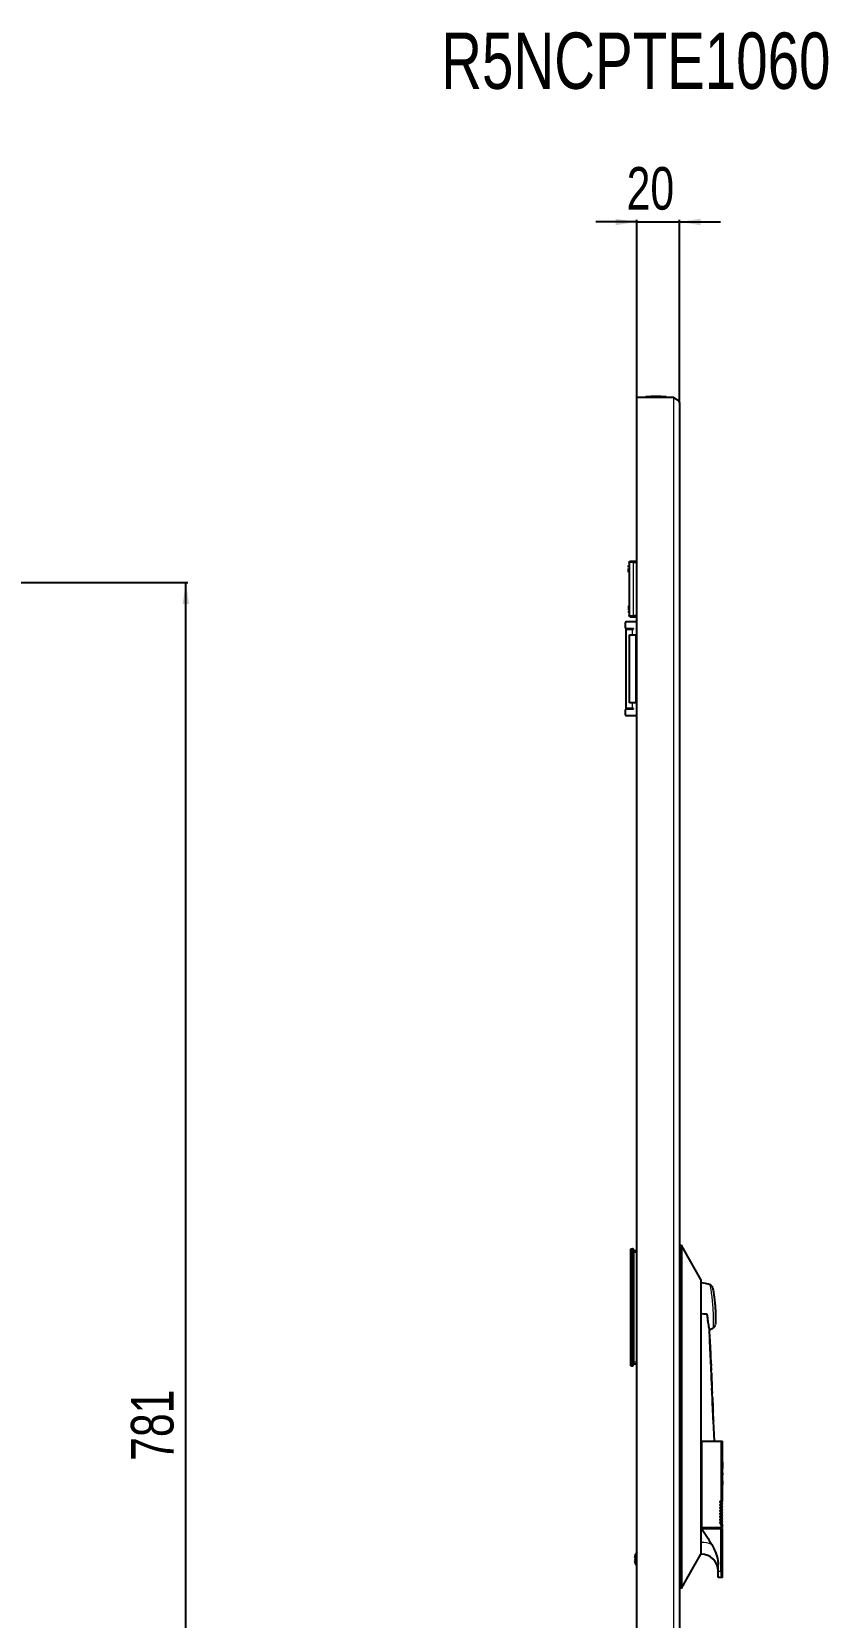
# Model space of a CAD drawing. Header units: millimetres. Extents: x -428 to 1583, y -501 to 869.
# Drawn here: x 292 to 666, y 124 to 869 of the extents above; entities that cross this region are included whole.
import ezdxf

# ---------------------------------------------------------------- set-up
doc = ezdxf.new("R2010")
doc.units = ezdxf.units.MM
doc.layers.add('FORMAT', color=7, linetype='Continuous')
doc.styles.add('SLDTEXTSTYLE0', font='TXT', dxfattribs={"width": 0.75})
doc.dimstyles.new('SLDDIMSTYLE0', dxfattribs={"dimtxt": 20, "dimasz": 10, "dimexe": 0, "dimexo": 0.0625, "dimgap": 5, "dimtad": 2, "dimdec": 1, "dimrnd": 1e-09, "dimzin": 12, "dimdsep": 46, "dimtxsty": 'SLDTEXTSTYLE0', "dimsah": 1, "dimcen": 0.09, "dimadec": 0, "dimazin": 3, "dimtfac": 1, "dimtofl": 0, "dimtmove": 0, "dimatfit": 3, "dimfxl": 0, "dimfrac": 2, "dimtolj": 1, "dimtzin": 12, "dimarcsym": 0})
doc.dimstyles.new('SLDDIMSTYLE1', dxfattribs={"dimtxt": 20, "dimasz": 10, "dimexe": 0, "dimexo": 0.0625, "dimgap": 5, "dimtad": 2, "dimdec": 1, "dimrnd": 1e-09, "dimzin": 12, "dimdsep": 46, "dimtxsty": 'SLDTEXTSTYLE0', "dimsah": 1, "dimcen": 0.09, "dimadec": 0, "dimazin": 3, "dimtfac": 1, "dimtmove": 0, "dimatfit": 0, "dimfxl": 0, "dimfrac": 2, "dimtolj": 1, "dimtzin": 12, "dimarcsym": 0})

# ---------------------------------------------------------------- blocks, each defined once
blk = doc.blocks.new('_D_3')
at = {"layer": 'FORMAT'}
for p, q in [((190.36, 610.39), (365.36, 610.39)), ((364.36, -170.61), (364.36, 610.39)), ((190.36, -170.61), (365.36, -170.61))]:
    blk.add_line(p, q, dxfattribs=at)
for points in [[(364.36, 610.39), (362.82, 600.39), (365.9, 600.39)], [(364.36, -170.61), (365.9, -160.61), (362.82, -160.61)]]:
    blk.add_solid(points, dxfattribs=at)
at = {"layer": 'FORMAT', "insert": (338.58, 197.72), "char_height": 20, "attachment_point": 1, "rotation": 90, "style": 'SLDTEXTSTYLE0'}
blk.add_mtext('781', dxfattribs=at)
blk = doc.blocks.new('_D_5')
at = {"layer": 'FORMAT'}
for p, q in [((576.26, 779.89), (557.02, 779.89)), ((576.26, 697.4), (576.26, 780.89)), ((576.26, 779.89), (596.26, 779.89)), ((596.26, 694.8), (596.26, 780.89)), ((596.26, 779.89), (615.49, 779.89))]:
    blk.add_line(p, q, dxfattribs=at)
for points in [[(576.26, 779.89), (566.26, 781.43), (566.26, 778.35)], [(596.26, 779.89), (606.26, 778.35), (606.26, 781.43)]]:
    blk.add_solid(points, dxfattribs=at)
at = {"layer": 'FORMAT', "insert": (571.48, 805.67), "char_height": 20, "attachment_point": 1, "style": 'SLDTEXTSTYLE0'}
blk.add_mtext('20', dxfattribs=at)

msp = doc.modelspace()

# ---------------------------------------------------------------- linework, layer by layer
at = {"color": 7, "linetype": 'Continuous', "lineweight": 25}
for p, q in [((576.26, -257.61), (576.26, 697.39)), ((593.66, 697.39), (576.26, 697.39)), ((596.26, 694.79), (596.26, 295.89)), ((572.66, 619.89), (572.66, 594.89)), ((576.26, 620.39), (574.66, 620.39)), ((570.71, 591.39), (570.71, 589.39)), ((576.26, 591.89), (571.21, 591.89)), ((571.21, 588.89), (574.71, 588.89)), ((571.21, 588.89), (571.21, 588.59)), ((573.71, 588.89), (573.71, 588.59)), ((574.66, 594.39), (576.26, 594.39)), ((574.71, 588.59), (574.71, 588.89)), ((571.21, 551.19), (571.21, 588.59)), ((571.21, 588.59), (574.21, 588.59)), ((572.76, 553.89), (572.76, 585.89)), ((572.76, 585.89), (575.76, 585.89)), ((574.21, 588.59), (574.71, 588.59)), ((576.26, 585.89), (575.76, 585.89)), ((575.76, 553.89), (572.76, 553.89)), ((575.76, 553.89), (576.26, 553.89)), ((570.71, 550.39), (570.71, 548.39)), ((574.21, 551.19), (571.21, 551.19)), ((571.21, 551.19), (571.21, 550.89)), ((574.71, 550.89), (571.21, 550.89)), ((571.21, 547.89), (576.26, 547.89)), ((573.71, 551.19), (573.71, 550.89)), ((574.71, 551.19), (574.21, 551.19)), ((574.71, 550.89), (574.71, 551.19)), ((597.26, 298.89), (596.26, 298.89)), ((573.36, 297.39), (574.26, 297.39)), ((573.36, 295.39), (573.36, 297.39)), ((573.36, 244.39), (573.36, 295.39)), ((574.66, 296.99), (574.66, 295.39)), ((574.66, 296.59), (576.26, 296.59)), ((574.66, 295.39), (574.66, 244.39)), ((596.26, 295.89), (596.26, 293.39)), ((596.26, 293.39), (596.26, 143.39)), ((597.26, 293.39), (597.26, 143.39)), ((606.26, 282.89), (598.33, 296.97)), ((606.26, 282.89), (606.26, 277.42)), ((606.26, 277.42), (606.26, 269.89)), ((606.26, 269.89), (606.26, 166.89)), ((613.2, 261.82), (613.2, 262.01)), ((610.78, 250.21), (610.38, 259.41)), ((610.49, 256.19), (610.44, 256.56)), ((610.5, 256.19), (610.45, 256.56)), ((610.45, 256.56), (610.57, 253.41)), ((610.5, 255.9), (610.49, 256.19)), ((610.5, 256.19), (610.49, 256.19)), ((610.51, 255.9), (610.5, 256.19)), ((610.51, 255.9), (610.5, 255.9)), ((610.86, 248.13), (610.77, 250.21)), ((610.78, 250.2), (610.77, 250.2)), ((611.04, 244.22), (610.81, 248.01)), ((611.02, 244.62), (610.89, 247.71)), ((610.89, 246.32), (611.12, 242.33)), ((573.36, 242.39), (573.36, 244.39)), ((573.36, 242.39), (574.26, 242.39)), ((574.66, 244.39), (574.66, 242.79)), ((576.26, 243.19), (574.66, 243.19)), ((611.01, 244.62), (611.04, 244.22)), ((611.08, 242.96), (611.03, 244.22)), ((611.04, 244.22), (611.03, 244.22)), ((611.06, 242.33), (611.05, 242.33)), ((611.12, 242.33), (611.06, 242.33)), ((611.21, 240.11), (611.11, 242.33)), ((611.16, 240.11), (611.16, 240.12)), ((611.16, 240.11), (611.16, 240.11)), ((611.27, 238.85), (611.22, 240.11)), ((611.26, 238.84), (611.26, 238.84)), ((611.37, 236.38), (611.28, 238.52)), ((611.38, 236.39), (611.37, 236.39)), ((611.58, 231.84), (611.38, 236.41)), ((611.43, 234.37), (611.47, 233.39)), ((611.44, 234.37), (611.48, 233.39)), ((611.55, 231.84), (611.54, 231.84)), ((611.67, 229.47), (611.57, 231.84)), ((611.62, 229.47), (611.62, 229.47)), ((611.79, 227), (611.68, 229.47)), ((611.75, 227.76), (611.75, 227.76)), ((611.76, 227.76), (611.76, 227.76)), ((611.78, 227.24), (611.77, 227.38)), ((611.8, 226.84), (611.79, 227.12)), ((611.82, 225.53), (611.81, 225.53)), ((611.88, 225.07), (611.82, 226.31)), ((611.83, 225.53), (611.82, 225.53)), ((611.85, 224.74), (611.82, 225.53)), ((611.86, 224.74), (611.83, 225.53)), ((611.85, 224.74), (611.84, 224.74)), ((611.85, 225.57), (611.9, 224.47)), ((611.85, 224.74), (611.86, 224.74)), ((611.89, 224.76), (611.88, 225.07)), ((611.93, 223.86), (611.89, 224.65)), ((611.98, 222.63), (611.93, 223.86)), ((612.02, 221.82), (612.01, 222.09)), ((612.03, 221.57), (612.02, 221.71)), ((612.04, 221.1), (612.04, 221.1)), ((612.16, 218.5), (612.05, 221.18)), ((612.05, 221.1), (612.05, 221.1)), ((612.16, 217.04), (612.1, 218.48)), ((612.12, 218.5), (612.11, 218.5)), ((612.25, 216.39), (612.15, 218.5)), ((612.67, 206.89), (612.26, 216.39)), ((606.26, 206.89), (606.46, 206.89)), ((606.46, 206.89), (606.7, 206.89)), ((606.7, 206.89), (606.7, 166.39)), ((606.7, 206.89), (615.81, 206.89)), ((615.81, 206.89), (615.81, 178.89)), ((615.81, 206.89), (616.46, 206.89)), ((616.22, 201.89), (616.46, 201.89)), ((616.22, 201.89), (616.22, 192.13)), ((616.45, 199.94), (616.45, 201.89)), ((616.46, 201.89), (616.46, 206.89)), ((616.34, 199.94), (616.34, 194.08)), ((616.35, 199.94), (616.34, 199.94)), ((616.35, 194.08), (616.34, 194.08)), ((616.35, 199.94), (616.35, 194.08)), ((616.35, 199.94), (616.46, 199.94)), ((616.39, 194.08), (616.35, 194.08)), ((616.46, 198.96), (616.39, 198.96)), ((616.39, 198.96), (616.39, 194.08)), ((616.44, 197.01), (616.44, 194.08)), ((616.45, 197.01), (616.44, 197.01)), ((616.45, 194.08), (616.44, 194.08)), ((616.45, 197.01), (616.45, 198.96)), ((616.45, 197.01), (616.45, 194.08)), ((616.45, 197.01), (616.46, 197.01)), ((616.45, 192.13), (616.45, 194.08)), ((616.46, 194.08), (616.45, 194.08)), ((616.46, 198.96), (616.46, 199.94)), ((616.46, 194.08), (616.46, 197.01)), ((616.39, 192.13), (616.22, 192.13)), ((616.35, 188.33), (616.22, 188.33)), ((616.22, 188.33), (616.22, 185.36)), ((616.27, 187.83), (616.27, 187.03)), ((616.28, 187.83), (616.27, 187.83)), ((616.28, 187.03), (616.27, 187.03)), ((616.27, 186.54), (616.27, 185.36)), ((616.28, 186.54), (616.27, 186.54)), ((616.28, 187.83), (616.28, 187.03)), ((616.28, 187.83), (616.35, 187.83)), ((616.34, 187.03), (616.28, 187.03)), ((616.28, 186.54), (616.28, 185.36)), ((616.28, 186.54), (616.34, 186.54)), ((616.39, 186.8), (616.38, 186.8)), ((616.39, 192.13), (616.39, 189.2)), ((616.46, 189.2), (616.39, 189.2)), ((616.41, 187.49), (616.4, 187.49)), ((616.46, 188.33), (616.42, 185.36)), ((616.44, 192.13), (616.44, 191.15)), ((616.45, 192.13), (616.44, 192.13)), ((616.45, 191.15), (616.44, 191.15)), ((616.45, 192.13), (616.45, 191.15)), ((616.45, 192.13), (616.46, 192.13)), ((616.45, 189.2), (616.45, 191.15)), ((616.46, 191.15), (616.45, 191.15)), ((616.45, 186.46), (616.45, 187.73)), ((616.46, 187.73), (616.45, 187.73)), ((616.45, 185.97), (616.45, 186.78)), ((616.46, 186.46), (616.45, 186.46)), ((616.46, 191.15), (616.46, 192.13)), ((616.46, 188.33), (616.46, 189.2)), ((616.46, 187.7), (616.46, 188.33)), ((616.46, 188.33), (616.46, 188.33)), ((616.46, 186.46), (616.46, 187.73)), ((616.46, 187.73), (616.46, 186.46)), ((616.46, 186.46), (616.46, 186.46)), ((616.22, 185.36), (616.28, 185.36)), ((616.37, 185.36), (616.38, 185.36)), ((616.38, 185.36), (616.42, 185.36)), ((616.41, 186.15), (616.4, 186.15)), ((616.4, 185.79), (616.4, 185.78)), ((616.41, 185.79), (616.4, 185.79)), ((616.41, 185.78), (616.4, 185.78)), ((616.41, 185.79), (616.41, 185.78)), ((616.41, 185.45), (616.41, 185.36)), ((616.42, 185.45), (616.41, 185.45)), ((616.42, 185.45), (616.42, 185.36)), ((616.42, 185.36), (616.45, 185.36)), ((616.44, 185.36), (616.44, 185.97)), ((616.45, 185.97), (616.44, 185.97)), ((616.45, 185.97), (616.46, 185.97)), ((616.45, 185.36), (616.45, 185.97)), ((616.46, 178.89), (616.46, 185.97)), ((615.27, 178.79), (615.7, 178.79)), ((615.27, 177.39), (615.7, 177.39)), ((615.27, 175.99), (615.7, 175.99)), ((615.27, 174.59), (615.7, 174.59)), ((615.27, 173.19), (615.7, 173.19)), ((615.27, 171.79), (615.7, 171.79)), ((616.36, 178.79), (615.7, 178.79)), ((616.36, 177.39), (615.7, 177.39)), ((616.36, 175.99), (615.7, 175.99)), ((616.36, 174.59), (615.7, 174.59)), ((616.36, 173.19), (615.7, 173.19)), ((616.36, 171.79), (615.7, 171.79)), ((616.46, 177.49), (615.81, 177.49)), ((616.46, 176.09), (615.81, 176.09)), ((616.46, 174.69), (615.81, 174.69)), ((616.46, 173.29), (615.81, 173.29)), ((616.46, 171.89), (615.81, 171.89)), ((616.46, 177.49), (615.96, 178.79)), ((616.46, 176.09), (615.96, 177.39)), ((616.46, 174.69), (615.96, 175.99)), ((616.46, 173.29), (615.96, 174.59)), ((616.46, 171.89), (615.96, 173.19)), ((616.46, 170.49), (615.96, 171.79)), ((606.26, 166.89), (606.26, 165.89)), ((606.26, 166.39), (606.46, 166.39)), ((606.46, 165.89), (606.26, 165.89)), ((606.46, 166.39), (606.7, 166.39)), ((606.46, 165.89), (606.7, 165.89)), ((606.7, 166.39), (615.81, 166.39)), ((606.7, 165.89), (615.81, 165.89)), ((614.46, 165.89), (614.44, 166.39)), ((615.27, 170.39), (615.7, 170.39)), ((615.27, 168.99), (615.7, 168.99)), ((616.36, 170.39), (615.7, 170.39)), ((616.36, 168.99), (615.7, 168.99)), ((616.46, 170.49), (615.81, 170.49)), ((616.46, 169.09), (615.81, 169.09)), ((615.81, 167.69), (615.81, 166.39)), ((616.46, 167.69), (615.81, 167.69)), ((615.81, 166.39), (616.46, 166.39)), ((615.81, 145.89), (615.81, 165.89)), ((615.81, 165.89), (616.46, 165.89)), ((616.46, 169.09), (615.96, 170.39)), ((616.46, 167.69), (615.96, 168.99)), ((616.46, 166.39), (616.46, 167.69)), ((616.46, 142.89), (616.46, 165.89)), ((606.26, 159.36), (606.26, 153.89)), ((575.23, 152.17), (575.54, 152.08)), ((575.54, 150.99), (575.23, 150.91)), ((575.54, 153.53), (575.54, 153.46)), ((575.54, 152.08), (575.54, 150.99)), ((575.54, 149.62), (575.54, 149.54)), ((598.33, 139.8), (606.26, 153.89)), ((606.26, 153.89), (606.46, 153.89)), ((596.26, 143.39), (596.26, 140.89)), ((614.46, 145.89), (614.46, 148.97)), ((616.19, 142.89), (614.46, 142.89)), ((616.46, 142.89), (616.19, 142.89)), ((596.26, 140.89), (596.26, -255.01)), ((597.26, 137.89), (596.26, 137.89))]:
    msp.add_line(p, q, dxfattribs=at)
at = {"color": 8, "linetype": 'Continuous', "lineweight": 18}
for p, q in [((590.12, 697.51), (580.39, 697.51)), ((590, 697.64), (580.51, 697.64)), ((593.66, -257.61), (593.66, 697.39)), ((574.66, 594.89), (574.66, 619.89)), ((574.66, 619.89), (576.26, 619.89)), ((574.21, 588.59), (574.21, 588.89)), ((576.26, 594.89), (574.66, 594.89)), ((574.21, 585.89), (574.21, 588.59)), ((575.76, 553.89), (575.76, 585.89)), ((574.21, 551.19), (574.21, 553.89)), ((574.21, 550.89), (574.21, 551.19)), ((573.36, 295.39), (574.26, 295.39)), ((574.26, 295.39), (574.26, 297.39)), ((574.26, 295.39), (574.66, 295.39)), ((574.26, 244.39), (574.26, 295.39)), ((576.26, 295.59), (574.66, 295.59)), ((597.26, 293.39), (596.26, 293.39)), ((573.36, 244.39), (574.26, 244.39)), ((574.26, 242.39), (574.26, 244.39)), ((574.26, 244.39), (574.66, 244.39)), ((574.66, 244.19), (576.26, 244.19)), ((611.44, 234.37), (611.43, 234.37)), ((611.48, 233.39), (611.47, 233.39)), ((606.46, 206.89), (606.46, 166.39)), ((615.81, 178.89), (616.46, 178.89)), ((606.46, 159.36), (606.26, 159.36)), ((606.46, 153.89), (606.46, 159.36)), ((597.26, 143.39), (596.26, 143.39)), ((614.46, 145.89), (615.81, 145.89))]:
    msp.add_line(p, q, dxfattribs=at)
at = {"color": 7, "linetype": 'Continuous', "lineweight": 25, "flags": 128}
for points in [[(610.81, 248.01), (610.85, 247.07), (610.89, 246.32)], [(611.06, 242.33), (611.11, 241.08), (611.16, 240.11)], [(611.44, 233.7), (611.54, 231.33), (611.62, 229.47)], [(611.47, 233.39), (611.51, 232.52), (611.54, 231.84)], [(611.48, 233.39), (611.52, 232.52), (611.55, 231.84)], [(611.82, 224.88), (612.01, 220.49), (612.16, 217.04)], [(612.11, 218.5), (611.96, 222), (611.84, 224.74)], [(612.12, 218.5), (611.97, 222), (611.85, 224.74)], [(616.37, 186.06), (616.37, 185.88), (616.37, 185.74)], [(616.4, 185.79), (616.4, 185.99), (616.4, 186.15)], [(616.41, 185.79), (616.41, 185.99), (616.41, 186.15)]]:
    msp.add_lwpolyline(points, dxfattribs=at)
at = {"color": 7, "linetype": 'Continuous', "lineweight": 25}
for centre, radius, start, end in [((580.52, 697.51), 0.126, 96.02558, 180), ((606.16, 697.45), 25.77, 179.86102, 180.13898), ((585.26, 652.64), 45.25, 90.0016, 96.02558), ((585.25, 652.64), 45.25, 83.97442, 89.9984), ((589.99, 697.51), 0.126, 0, 83.97442), ((564.35, 697.45), 25.77, 359.86102, 0.13898), ((571.21, 591.39), 0.5, 90, 180), ((571.21, 589.39), 0.5, 180, 270), ((571.21, 550.39), 0.5, 90, 180), ((571.21, 548.39), 0.5, 180, 270), ((574.26, 296.99), 0.4, 0, 90), ((606.26, 269.89), 11.4, 66.37549, 90), ((606.26, 269.89), 11.4, 291.36213, 301.71629), ((574.26, 242.79), 0.4, 270, 0), ((616.36, 178.89), 0.1, 270, 0), ((616.36, 177.49), 0.1, 270, 0), ((616.36, 176.09), 0.1, 270, 0), ((616.36, 174.69), 0.1, 270, 0), ((616.36, 173.29), 0.1, 270, 0), ((616.36, 171.89), 0.1, 270, 0), ((616.36, 170.49), 0.1, 270, 0), ((616.36, 169.09), 0.1, 270, 0), ((580.64, 151.54), 5.45, 159.42245, 173.41237), ((580.64, 151.53), 5.45, 186.58763, 200.57755), ((580.51, 151.54), 5.35, 142.60007, 158.09132), ((580.51, 151.54), 5.35, 201.90868, 217.39993), ((606.46, 145.89), 8, 0, 90)]:
    msp.add_arc(centre, radius, start, end, dxfattribs=at)
at = {"color": 8, "linetype": 'Continuous', "lineweight": 18}
msp.add_arc((606.61, 147.29), 12.07, 66.28954, 90.71323, dxfattribs=at)
at = {"color": 7, "linetype": 'Continuous', "lineweight": 25}
for points, knots in [([(593.66, 697.39), (593.83, 697.28), (594, 697.17), (594.33, 696.95), (594.5, 696.84), (594.81, 696.63), (594.96, 696.52), (595.24, 696.3), (595.38, 696.19), (595.62, 695.98), (595.72, 695.87), (595.91, 695.65), (595.99, 695.54), (596.19, 695.22), (596.26, 695.01), (596.26, 694.79)], [0, 0, 0, 0, 0.125, 0.125, 0.25, 0.25, 0.375, 0.375, 0.5, 0.5, 0.625, 0.625, 0.75, 0.75, 1, 1, 1, 1]), ([(572.36, 617.89), (572.36, 617.95), (572.36, 618.03), (572.36, 618.12), (572.36, 618.21), (572.36, 618.34), (572.36, 618.37), (572.36, 618.39)], [0, 0, 0, 0, 0.1246927, 0.1871822, 0.2497734, 0.5000394, 1, 1, 1, 1]), ([(572.36, 617.68), (572.36, 617.68), (572.36, 617.69), (572.36, 617.7), (572.36, 617.71), (572.36, 617.73), (572.36, 617.77), (572.36, 617.81), (572.36, 617.86), (572.36, 617.88), (572.36, 617.89)], [0, 0, 0, 0, 0.128825, 0.180169, 0.243397, 0.36986, 0.499864, 0.749649, 0.843476, 1, 1, 1, 1]), ([(572.36, 616.17), (572.36, 616.25), (572.36, 616.41), (572.36, 616.62), (572.36, 616.8), (572.36, 616.97), (572.36, 617.08), (572.36, 617.09), (572.36, 617.09)], [0, 0, 0, 0, 0.1250486, 0.2498861, 0.3708558, 0.4998199, 0.7496086, 1, 1, 1, 1]), ([(572.36, 615.33), (572.36, 615.34), (572.36, 615.35), (572.36, 615.43), (572.36, 615.53), (572.36, 615.66), (572.36, 615.87), (572.36, 616.05), (572.36, 616.17)], [0, 0, 0, 0, 0.25007, 0.379181, 0.500499, 0.62417, 0.750842, 1, 1, 1, 1]), ([(572.36, 599.45), (572.36, 599.44), (572.36, 599.43), (572.36, 599.34), (572.36, 599.25), (572.36, 599.12), (572.36, 598.91), (572.36, 598.72), (572.36, 598.6)], [0, 0, 0, 0, 0.25007, 0.379559, 0.500499, 0.624556, 0.750843, 1, 1, 1, 1]), ([(572.36, 598.6), (572.36, 598.56), (572.36, 598.49), (572.36, 598.33), (572.36, 598.15), (572.36, 597.97), (572.36, 597.8), (572.36, 597.7), (572.36, 597.69), (572.36, 597.68)], [0, 0, 0, 0, 0.062637, 0.125278, 0.250072, 0.374841, 0.499994, 0.749696, 1, 1, 1, 1]), ([(572.36, 597.09), (572.36, 597.09), (572.36, 597.09), (572.36, 597.08), (572.36, 597.07), (572.36, 597.04), (572.36, 596.98), (572.36, 596.93), (572.36, 596.88)], [0, 0, 0, 0, 0.13107, 0.182437, 0.243796, 0.371388, 0.500442, 1, 1, 1, 1]), ([(572.36, 596.88), (572.36, 596.86), (572.36, 596.8), (572.36, 596.72), (572.36, 596.66), (572.36, 596.57), (572.36, 596.44), (572.36, 596.41), (572.36, 596.39)], [0, 0, 0, 0, 0.062686, 0.125173, 0.187628, 0.250185, 0.500314, 1, 1, 1, 1]), ([(597.26, 298.89), (597.26, 298.83), (597.26, 298.71), (597.26, 297.76), (597.25, 296.36), (597.26, 294.82), (597.26, 293.79), (597.26, 293.39)], [0, 0, 0, 0, 0.214694, 0.429388, 0.644082, 0.858775, 1, 1, 1, 1]), ([(598.33, 296.97), (598.15, 297.27), (597.78, 297.85), (597.43, 298.56), (597.26, 298.89)], [0, 0, 0, 0, 0.525323, 1, 1, 1, 1]), ([(611.88, 279.12), (611.86, 279.19), (611.8, 279.36), (611.63, 279.67), (611.32, 280.05), (611, 280.22), (610.83, 280.31)], [0, 0, 0, 0, 0.124152, 0.341643, 0.649974, 1, 1, 1, 1]), ([(611.96, 278.78), (611.96, 278.81), (611.94, 278.9), (612.03, 278.4), (612.24, 277.21), (612.57, 274.98), (612.89, 272.23), (613.12, 269.28), (613.23, 266.5), (613.25, 264.18), (613.22, 262.55), (613.2, 261.88), (613.2, 261.84), (613.2, 261.82)], [0, 0, 0, 0, 0.030403, 0.098769, 0.206023, 0.316924, 0.429796, 0.54227, 0.652144, 0.75822, 0.860909, 0.962167, 1, 1, 1, 1]), ([(610.35, 259.41), (610.36, 259.4), (610.36, 259.38), (610.11, 260.73), (609.79, 262.93), (609.5, 265), (609.44, 266.23), (609.19, 266.6), (609.12, 266.65), (609.06, 266.67), (608.93, 266.65), (608.49, 266.59), (607.56, 266.56), (606.75, 266.77), (606.27, 266.89)], [0, 0, 0, 0, 0.142012, 0.367407, 0.591524, 0.739403, 0.813293, 0.820175, 0.825597, 0.829287, 0.833027, 0.848744, 0.911869, 1, 1, 1, 1]), ([(612.25, 260.21), (612.33, 260.26), (612.55, 260.39), (612.81, 260.69), (613.01, 261.02), (613.12, 261.3), (613.15, 261.47), (613.16, 261.53)], [0, 0, 0, 0, 0.174701, 0.458342, 0.696381, 0.888501, 1, 1, 1, 1]), ([(610.6, 253.46), (610.58, 253.9), (610.55, 254.78), (610.52, 255.52), (610.51, 255.9)], [0, 0, 0, 0, 0.500963, 1, 1, 1, 1]), ([(610.57, 253.41), (610.6, 252.81), (610.65, 251.63), (610.75, 249.93), (610.83, 248.61), (610.87, 247.96), (610.88, 247.73), (610.89, 247.71), (610.89, 247.7)], [0, 0, 0, 0, 0.250282, 0.499393, 0.748791, 0.874699, 0.937286, 1, 1, 1, 1]), ([(610.78, 250.2), (610.78, 250.22), (610.77, 250.26), (610.76, 250.51), (610.74, 250.87), (610.7, 251.46), (610.65, 252.33), (610.62, 253.09), (610.6, 253.46)], [0, 0, 0, 0, 0.124416, 0.248357, 0.373982, 0.500169, 0.7494, 1, 1, 1, 1]), ([(611.27, 238.82), (611.27, 238.86), (611.27, 238.94), (611.28, 238.6), (611.29, 238.01), (611.3, 237.49), (611.31, 237.24)], [0, 0, 0, 0, 0.248736, 0.498686, 0.748107, 1, 1, 1, 1]), ([(611.31, 237.24), (611.31, 236.96), (611.33, 236.41), (611.37, 235.21), (611.41, 234.31), (611.44, 233.7)], [0, 0, 0, 0, 0.249362, 0.499672, 1, 1, 1, 1]), ([(611.37, 236.39), (611.37, 236.38), (611.37, 236.37), (611.37, 236.18), (611.38, 235.94), (611.39, 235.59), (611.4, 235.06), (611.42, 234.64), (611.43, 234.37)], [0, 0, 0, 0, 0.249432, 0.37514, 0.499356, 0.623458, 0.749245, 1, 1, 1, 1]), ([(611.38, 236.39), (611.38, 236.38), (611.38, 236.37), (611.38, 236.18), (611.39, 235.94), (611.4, 235.59), (611.41, 235.06), (611.43, 234.64), (611.44, 234.37)], [0, 0, 0, 0, 0.249432, 0.37514, 0.499356, 0.623458, 0.749245, 1, 1, 1, 1]), ([(611.77, 227.38), (611.78, 227.32), (611.78, 227.2), (611.79, 226.79), (611.82, 226.16), (611.85, 225.33), (611.87, 224.75), (611.88, 224.47)], [0, 0, 0, 0, 0.1246, 0.248977, 0.500405, 0.749333, 1, 1, 1, 1]), ([(611.89, 224.47), (611.87, 224.98), (611.84, 225.76), (611.8, 226.72), (611.79, 227.07), (611.78, 227.24)], [0, 0, 0, 0, 0.4989654, 0.749922, 1, 1, 1, 1]), ([(611.9, 224.47), (611.88, 224.89), (611.86, 225.52), (611.82, 226.32), (611.81, 226.67), (611.8, 226.84)], [0, 0, 0, 0, 0.50146, 0.750257, 1, 1, 1, 1]), ([(611.82, 225.53), (611.81, 225.52), (611.81, 225.5), (611.81, 225.36), (611.81, 225.18), (611.82, 225.01), (611.82, 224.93), (611.82, 224.88)], [0, 0, 0, 0, 0.249445, 0.498999, 0.74851, 0.873859, 1, 1, 1, 1]), ([(611.88, 224.47), (611.9, 224.19), (611.92, 223.62), (611.96, 222.81), (612, 222.18), (612.02, 221.77), (612.02, 221.64), (612.03, 221.57)], [0, 0, 0, 0, 0.248731, 0.497377, 0.750528, 0.875233, 1, 1, 1, 1]), ([(612.02, 221.71), (612.02, 221.88), (612, 222.22), (611.95, 223.18), (611.92, 223.95), (611.89, 224.47)], [0, 0, 0, 0, 0.249575, 0.500842, 1, 1, 1, 1]), ([(611.9, 224.47), (611.92, 224.09), (611.94, 223.61), (611.96, 223.19), (611.96, 223.11)], [0, 0, 0, 0, 0.802786, 1, 1, 1, 1]), ([(612.01, 222.09), (612, 222.27), (611.98, 222.62), (611.95, 223.41), (611.92, 224.05), (611.9, 224.47)], [0, 0, 0, 0, 0.2508953, 0.500775, 1, 1, 1, 1]), ([(612.03, 221.53), (612.03, 221.47), (612.04, 221.28), (612.05, 221.17), (612.05, 221.1)], [0, 0, 0, 0, 0.3349706, 1, 1, 1, 1]), ([(612.16, 217.04), (612.17, 216.99), (612.17, 216.91), (612.18, 216.75), (612.19, 216.57), (612.21, 216.42), (612.21, 216.4), (612.22, 216.39)], [0, 0, 0, 0, 0.125388, 0.250591, 0.500192, 0.749805, 1, 1, 1, 1]), ([(616.4, 187.49), (616.4, 187.57), (616.4, 187.72), (616.4, 187.94), (616.39, 188.09), (616.38, 188.31), (616.36, 188.32), (616.34, 188.33)], [0, 0, 0, 0, 0.125885, 0.250002, 0.375256, 0.501237, 1, 1, 1, 1]), ([(616.38, 187.43), (616.38, 187.39), (616.38, 187.31), (616.37, 187.21), (616.37, 187.13), (616.36, 187.04), (616.35, 187.03), (616.34, 187.03)], [0, 0, 0, 0, 0.144848, 0.259554, 0.374146, 0.548842, 1, 1, 1, 1]), ([(616.34, 186.54), (616.34, 186.53), (616.35, 186.53), (616.36, 186.47), (616.36, 186.4), (616.37, 186.3), (616.37, 186.18), (616.37, 186.09), (616.37, 186.06)], [0, 0, 0, 0, 0.362307, 0.499762, 0.603895, 0.707751, 0.888159, 1, 1, 1, 1]), ([(616.41, 187.49), (616.41, 187.58), (616.41, 187.74), (616.41, 187.95), (616.4, 188.12), (616.38, 188.31), (616.36, 188.32), (616.35, 188.33)], [0, 0, 0, 0, 0.149141, 0.264134, 0.378852, 0.560232, 1, 1, 1, 1]), ([(616.35, 187.83), (616.35, 187.83), (616.36, 187.82), (616.37, 187.72), (616.37, 187.62), (616.38, 187.53), (616.38, 187.46), (616.38, 187.43)], [0, 0, 0, 0, 0.464779, 0.639498, 0.766783, 0.894486, 1, 1, 1, 1]), ([(616.38, 186.8), (616.38, 186.82), (616.39, 186.86), (616.4, 186.99), (616.4, 187.12), (616.4, 187.27), (616.4, 187.4), (616.4, 187.49)], [0, 0, 0, 0, 0.249783, 0.499064, 0.624235, 0.749653, 1, 1, 1, 1]), ([(616.4, 186.15), (616.4, 186.23), (616.4, 186.34), (616.4, 186.48), (616.39, 186.58), (616.39, 186.66), (616.39, 186.74), (616.38, 186.77), (616.38, 186.8)], [0, 0, 0, 0, 0.250367, 0.375745, 0.500635, 0.625633, 0.750126, 1, 1, 1, 1]), ([(616.39, 186.8), (616.39, 186.83), (616.4, 186.88), (616.41, 187.05), (616.41, 187.24), (616.41, 187.4), (616.41, 187.48), (616.41, 187.49)], [0, 0, 0, 0, 0.331473, 0.546481, 0.762526, 0.960277, 1, 1, 1, 1]), ([(616.41, 186.15), (616.41, 186.25), (616.41, 186.41), (616.4, 186.61), (616.4, 186.73), (616.39, 186.77), (616.39, 186.8)], [0, 0, 0, 0, 0.336422, 0.52346, 0.710673, 1, 1, 1, 1]), ([(615.7, 178.79), (615.72, 178.79), (615.75, 178.79), (615.78, 178.82), (615.8, 178.85), (615.81, 178.87), (615.81, 178.89), (615.81, 178.89)], [0, 0, 0, 0, 0.295691, 0.568687, 0.759853, 0.951912, 1, 1, 1, 1]), ([(616.37, 185.74), (616.37, 185.7), (616.37, 185.63), (616.37, 185.51), (616.37, 185.41), (616.38, 185.36), (616.38, 185.36)], [0, 0, 0, 0, 0.2561394, 0.5126978, 0.9190221, 1, 1, 1, 1]), ([(616.41, 185.45), (616.4, 185.46), (616.4, 185.47), (616.4, 185.51), (616.4, 185.61), (616.4, 185.71), (616.4, 185.78)], [0, 0, 0, 0, 0.1253633, 0.2500316, 0.4996752, 1, 1, 1, 1]), ([(616.42, 185.45), (616.41, 185.46), (616.41, 185.48), (616.41, 185.56), (616.41, 185.67), (616.41, 185.74), (616.41, 185.78)], [0, 0, 0, 0, 0.20263, 0.420406, 0.728008, 1, 1, 1, 1]), ([(615.81, 177.49), (615.72, 177.7), (615.58, 178.03), (615.4, 178.46), (615.31, 178.68), (615.27, 178.79)], [0, 0, 0, 0, 0.499993, 0.749996, 1, 1, 1, 1]), ([(615.81, 176.09), (615.72, 176.3), (615.58, 176.63), (615.4, 177.06), (615.31, 177.28), (615.27, 177.39)], [0, 0, 0, 0, 0.499993, 0.749996, 1, 1, 1, 1]), ([(615.81, 174.69), (615.72, 174.9), (615.58, 175.23), (615.4, 175.66), (615.31, 175.88), (615.27, 175.99)], [0, 0, 0, 0, 0.499993, 0.749996, 1, 1, 1, 1]), ([(615.81, 173.29), (615.72, 173.5), (615.58, 173.83), (615.4, 174.26), (615.31, 174.48), (615.27, 174.59)], [0, 0, 0, 0, 0.499993, 0.749996, 1, 1, 1, 1]), ([(615.81, 171.89), (615.72, 172.1), (615.58, 172.43), (615.4, 172.86), (615.31, 173.08), (615.27, 173.19)], [0, 0, 0, 0, 0.4999933, 0.7499958, 1, 1, 1, 1]), ([(615.81, 170.49), (615.72, 170.7), (615.58, 171.03), (615.4, 171.46), (615.31, 171.68), (615.27, 171.79)], [0, 0, 0, 0, 0.499993, 0.749996, 1, 1, 1, 1]), ([(615.7, 177.39), (615.72, 177.39), (615.75, 177.39), (615.78, 177.42), (615.8, 177.45), (615.81, 177.47), (615.81, 177.49), (615.81, 177.49)], [0, 0, 0, 0, 0.295691, 0.568687, 0.759853, 0.951912, 1, 1, 1, 1]), ([(615.7, 175.99), (615.72, 175.99), (615.75, 175.99), (615.78, 176.02), (615.8, 176.05), (615.81, 176.07), (615.81, 176.09), (615.81, 176.09)], [0, 0, 0, 0, 0.2956914, 0.5686867, 0.7598531, 0.9519121, 1, 1, 1, 1]), ([(615.7, 174.59), (615.72, 174.59), (615.75, 174.59), (615.78, 174.62), (615.8, 174.65), (615.81, 174.67), (615.81, 174.69), (615.81, 174.69)], [0, 0, 0, 0, 0.2956914, 0.5686867, 0.7598531, 0.9519121, 1, 1, 1, 1]), ([(615.7, 173.19), (615.72, 173.19), (615.75, 173.19), (615.78, 173.22), (615.8, 173.25), (615.81, 173.27), (615.81, 173.29), (615.81, 173.29)], [0, 0, 0, 0, 0.295691, 0.568687, 0.759853, 0.951912, 1, 1, 1, 1]), ([(615.7, 171.79), (615.72, 171.79), (615.75, 171.79), (615.78, 171.82), (615.8, 171.85), (615.81, 171.87), (615.81, 171.89), (615.81, 171.89)], [0, 0, 0, 0, 0.295691, 0.568687, 0.759853, 0.951912, 1, 1, 1, 1]), ([(606.26, 165.89), (606.26, 164.76), (606.26, 162.42), (606.26, 160.4), (606.26, 159.36)], [0, 0, 0, 0, 0.484389, 1, 1, 1, 1]), ([(606.7, 165.89), (607.53, 164.64), (609.17, 162.15), (610.7, 159.61), (611.47, 158.34)], [0, 0, 0, 0, 0.499713, 1, 1, 1, 1]), ([(615.81, 169.09), (615.72, 169.3), (615.58, 169.63), (615.4, 170.06), (615.31, 170.28), (615.27, 170.39)], [0, 0, 0, 0, 0.499993, 0.749996, 1, 1, 1, 1]), ([(615.81, 167.69), (615.72, 167.9), (615.58, 168.23), (615.4, 168.66), (615.31, 168.88), (615.27, 168.99)], [0, 0, 0, 0, 0.499993, 0.749996, 1, 1, 1, 1]), ([(615.7, 170.39), (615.72, 170.39), (615.75, 170.39), (615.78, 170.42), (615.8, 170.45), (615.81, 170.47), (615.81, 170.49), (615.81, 170.49)], [0, 0, 0, 0, 0.295691, 0.568687, 0.759853, 0.951912, 1, 1, 1, 1]), ([(615.7, 168.99), (615.72, 168.99), (615.75, 168.99), (615.78, 169.02), (615.8, 169.05), (615.81, 169.07), (615.81, 169.09), (615.81, 169.09)], [0, 0, 0, 0, 0.295691, 0.568687, 0.759853, 0.951912, 1, 1, 1, 1]), ([(611.47, 158.34), (612.08, 157.17), (613.31, 154.8), (614.32, 151.59), (614.43, 149.6), (614.46, 148.97)], [0, 0, 0, 0, 0.401015, 0.812371, 1, 1, 1, 1]), ([(597.26, 143.39), (597.26, 142.77), (597.26, 141.53), (597.26, 139.88), (597.26, 138.64), (597.26, 137.98), (597.26, 137.91), (597.26, 137.89)], [0, 0, 0, 0, 0.21469, 0.42938, 0.644073, 0.858767, 1, 1, 1, 1]), ([(614.46, 142.89), (614.46, 142.93), (614.46, 143), (614.46, 143.61), (614.46, 144.48), (614.46, 145.3), (614.46, 145.76), (614.46, 145.89)], [0, 0, 0, 0, 0.244194, 0.488981, 0.716656, 0.923156, 1, 1, 1, 1]), ([(615.81, 145.89), (615.81, 145.59), (615.82, 145), (615.88, 144.2), (615.96, 143.54), (616.07, 143.04), (616.14, 142.89), (616.18, 142.89), (616.19, 142.89)], [0, 0, 0, 0, 0.169896, 0.33938, 0.519039, 0.726848, 0.970472, 1, 1, 1, 1]), ([(597.26, 137.88), (597.43, 138.22), (597.78, 138.92), (598.14, 139.5), (598.33, 139.8)], [0, 0, 0, 0, 0.47459, 1, 1, 1, 1])]:
    msp.add_open_spline(points, degree=3, knots=knots, dxfattribs=at)
for points in [[(572.66, 619.89), (572.66, 619.95), (572.68, 620.08), (572.79, 620.25), (572.96, 620.37), (573.09, 620.38), (573.16, 620.39)], [(574.66, 620.39), (574.46, 620.39), (574.07, 620.39), (573.57, 620.39), (573.22, 620.39), (573.18, 620.39), (573.16, 620.39)], [(573.16, 594.39), (573.09, 594.4), (572.96, 594.41), (572.79, 594.53), (572.68, 594.69), (572.66, 594.82), (572.66, 594.89)], [(573.16, 594.39), (573.18, 594.39), (573.22, 594.39), (573.57, 594.39), (574.07, 594.39), (574.46, 594.39), (574.66, 594.39)]]:
    msp.add_open_spline(points, degree=3, dxfattribs=at)
at = {"color": 8, "linetype": 'Continuous', "lineweight": 18}
for points in [[(574.66, 619.89), (574.39, 619.89), (573.87, 619.89), (573.21, 619.89), (572.75, 619.89), (572.69, 619.89), (572.66, 619.89)], [(574.66, 620.39), (574.66, 620.38), (574.66, 620.37), (574.66, 620.25), (574.66, 620.08), (574.66, 619.95), (574.66, 619.89)], [(572.66, 594.89), (572.69, 594.89), (572.75, 594.89), (573.21, 594.89), (573.87, 594.89), (574.39, 594.89), (574.66, 594.89)], [(574.66, 594.89), (574.66, 594.82), (574.66, 594.69), (574.66, 594.53), (574.66, 594.41), (574.66, 594.4), (574.66, 594.39)]]:
    msp.add_open_spline(points, degree=3, dxfattribs=at)
for points, knots in [([(612.25, 260.19), (612.25, 260.21), (612.25, 260.26), (612.28, 261.04), (612.31, 262.96), (612.29, 265.7), (612.16, 269), (611.88, 272.5), (611.51, 275.76), (611.11, 278.39), (610.87, 279.79), (610.76, 280.39), (610.78, 280.28), (610.79, 280.24)], [0, 0, 0, 0, 0.038287, 0.14055, 0.24357, 0.349125, 0.457771, 0.568766, 0.680522, 0.791151, 0.899049, 0.96816, 1, 1, 1, 1]), ([(606.46, 159.36), (606.46, 159.36), (606.46, 159.45), (606.46, 160.04), (606.46, 161.19), (606.46, 162.89), (606.46, 164.47), (606.46, 165.48), (606.46, 165.89)], [0, 0, 0, 0, 0.000009, 0.046134, 0.306129, 0.566528, 0.826701, 1, 1, 1, 1])]:
    msp.add_open_spline(points, degree=3, knots=knots, dxfattribs=at)

# ---------------------------------------------------------------- texts
at = {"layer": 'FORMAT', "insert": (484.35, 868.88), "char_height": 26.4583, "attachment_point": 1, "style": 'SLDTEXTSTYLE0'}
msp.add_mtext('R5NCPTE1060', dxfattribs=at)

# ---------------------------------------------------------------- dimensions: what is measured, and where the dimension line sits
at = {"layer": 'FORMAT'}
dim = msp.add_linear_dim(base=(596.26, 779.89), p1=(576.26, 697.39), p2=(596.26, 694.79), dimstyle='SLDDIMSTYLE1', dxfattribs=at)
dim.commit()
dim.dimension.update_dxf_attribs({"geometry": '_D_5', "text_midpoint": (586.26, 779.89), "dimtype": 160})
dim = msp.add_linear_dim(base=(364.36, 610.39), p1=(190.35, -170.61), p2=(190.35, 610.39), angle=90, dimstyle='SLDDIMSTYLE0', dxfattribs=at)
dim.commit()
dim.dimension.update_dxf_attribs({"geometry": '_D_3', "text_midpoint": (364.36, 219.89), "dimtype": 160})

doc.saveas('drawing.dxf')
